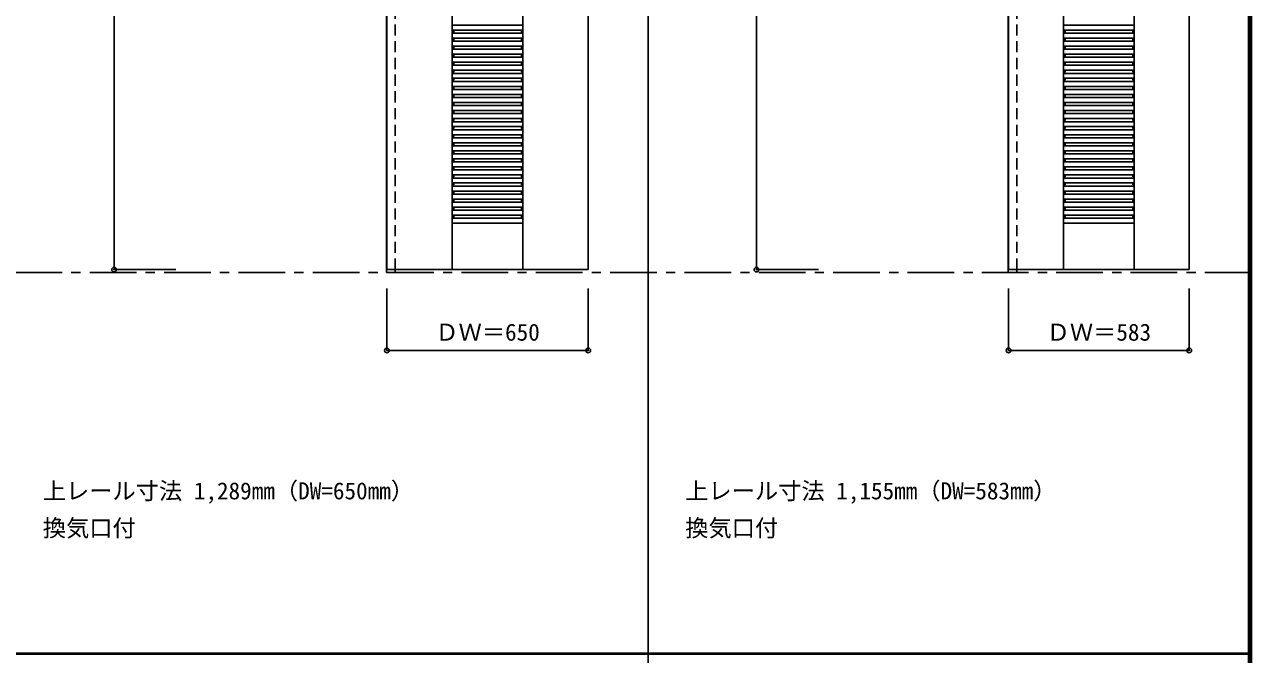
# Model space of a CAD drawing. Units: millimetres, scale not verified. Extents: x -6000 to 5700, y -4307 to 4260.
# Drawn here: x 1739 to 5700, y 186 to 2221 of the extents above; entities that cross this region are included whole.
import ezdxf
from ezdxf.enums import TextEntityAlignment as Align

# ---------------------------------------------------------------- set-up
doc = ezdxf.new("R2010")
doc.units = ezdxf.units.MM
doc.header["$LTSCALE"] = 30
doc.header["$PDMODE"] = 32
doc.header["$PDSIZE"] = 15
doc.linetypes.add('CHAIN1', pattern=[8, 5, -1, 1, -1])
doc.linetypes.add('DASHED1', pattern=[1.8, 1.2, -0.6])
for name, color, linetype in [('0-1_通り芯', 7, 'CHAIN1'), ('0-2_扉', 3, 'Continuous'), ('0-3_仕上げ', 4, 'Continuous'), ('0-4_枠', 3, 'Continuous'), ('0-A_文字', 7, 'Continuous'), ('0-B_寸法', 7, 'Continuous'), ('F-1_枠', 6, 'Continuous')]:
    doc.layers.add(name, color=color, linetype=linetype)
doc.styles.add('ＭＳ ゴシック', font='')
doc.styles.get('ＭＳ ゴシック').set_extended_font_data('MS Gothic')

msp = doc.modelspace()

# ---------------------------------------------------------------- linework, layer by layer
at = {"layer": '0-1_通り芯'}
msp.add_line((-5490, 1420), (5690, 1420), dxfattribs=at)
at = {"layer": '0-2_扉'}
for p, q in [((3559, 1429), (3559, 3412)), ((4916, 3412), (4916, 1429)), ((5499, 1429), (5499, 3412)), ((4916, 1429), (5499, 1429))]:
    msp.add_line(p, q, dxfattribs=at)
msp.add_lwpolyline([(2909, 3412), (2909, 1429), (3559, 1429)], dxfattribs=at)
at = {"layer": '0-3_仕上げ', "color": 7}
for p, q in [((3120, 1429), (3120, 3412)), ((3348, 1429), (3348, 3412)), ((5093.5, 1429), (5093.5, 3412)), ((5321.5, 1429), (5321.5, 3412)), ((3120, 1579), (3348, 1579)), ((5093.5, 1579), (5321.5, 1579))]:
    msp.add_line(p, q, dxfattribs=at)
at = {"layer": '0-3_仕上げ'}
for p, q in [((3120, 2219), (3348, 2219)), ((5093.5, 2219), (5321.5, 2219)), ((3120, 2203), (3348, 2203)), ((3120, 2196.58), (3125, 2196.58)), ((3120, 2193), (3348, 2193)), ((3125, 2203), (3125, 2196.58)), ((3343, 2203), (3343, 2196.58)), ((3343, 2196.58), (3348, 2196.58)), ((5093.5, 2203), (5321.5, 2203)), ((5093.5, 2196.58), (5098.5, 2196.58)), ((5093.5, 2193), (5321.5, 2193)), ((5098.5, 2203), (5098.5, 2196.58)), ((5316.5, 2203), (5316.5, 2196.58)), ((5316.5, 2196.58), (5321.5, 2196.58)), ((3120, 2177), (3348, 2177)), ((3120, 2170.58), (3125, 2170.58)), ((3120, 2167), (3348, 2167)), ((3120, 2151), (3348, 2151)), ((3120, 2144.58), (3125, 2144.58)), ((3120, 2141), (3348, 2141)), ((3125, 2177), (3125, 2170.58)), ((3125, 2151), (3125, 2144.58)), ((3343, 2177), (3343, 2170.58)), ((3343, 2170.58), (3348, 2170.58)), ((3343, 2151), (3343, 2144.58)), ((3343, 2144.58), (3348, 2144.58)), ((5093.5, 2177), (5321.5, 2177)), ((5093.5, 2170.58), (5098.5, 2170.58)), ((5093.5, 2167), (5321.5, 2167)), ((5093.5, 2151), (5321.5, 2151)), ((5093.5, 2144.58), (5098.5, 2144.58)), ((5093.5, 2141), (5321.5, 2141)), ((5098.5, 2177), (5098.5, 2170.58)), ((5098.5, 2151), (5098.5, 2144.58)), ((5316.5, 2177), (5316.5, 2170.58)), ((5316.5, 2170.58), (5321.5, 2170.58)), ((5316.5, 2151), (5316.5, 2144.58)), ((5316.5, 2144.58), (5321.5, 2144.58)), ((3120, 2125), (3348, 2125)), ((3120, 2118.58), (3125, 2118.58)), ((3120, 2115), (3348, 2115)), ((3125, 2125), (3125, 2118.58)), ((3343, 2125), (3343, 2118.58)), ((3343, 2118.58), (3348, 2118.58)), ((5093.5, 2125), (5321.5, 2125)), ((5093.5, 2118.58), (5098.5, 2118.58)), ((5093.5, 2115), (5321.5, 2115)), ((5098.5, 2125), (5098.5, 2118.58)), ((5316.5, 2125), (5316.5, 2118.58)), ((5316.5, 2118.58), (5321.5, 2118.58)), ((3120, 2099), (3348, 2099)), ((3120, 2092.58), (3125, 2092.58)), ((3120, 2089), (3348, 2089)), ((3120, 2073), (3348, 2073)), ((3120, 2066.58), (3125, 2066.58)), ((3120, 2063), (3348, 2063)), ((3125, 2099), (3125, 2092.58)), ((3125, 2073), (3125, 2066.58)), ((3343, 2099), (3343, 2092.58)), ((3343, 2092.58), (3348, 2092.58)), ((3343, 2073), (3343, 2066.58)), ((3343, 2066.58), (3348, 2066.58)), ((5093.5, 2099), (5321.5, 2099)), ((5093.5, 2092.58), (5098.5, 2092.58)), ((5093.5, 2089), (5321.5, 2089)), ((5093.5, 2073), (5321.5, 2073)), ((5093.5, 2066.58), (5098.5, 2066.58)), ((5093.5, 2063), (5321.5, 2063)), ((5098.5, 2099), (5098.5, 2092.58)), ((5098.5, 2073), (5098.5, 2066.58)), ((5316.5, 2099), (5316.5, 2092.58)), ((5316.5, 2092.58), (5321.5, 2092.58)), ((5316.5, 2073), (5316.5, 2066.58)), ((5316.5, 2066.58), (5321.5, 2066.58)), ((3120, 2047), (3348, 2047)), ((3120, 2040.58), (3125, 2040.58)), ((3120, 2037), (3348, 2037)), ((3120, 2021), (3348, 2021)), ((3125, 2047), (3125, 2040.58)), ((3125, 2021), (3125, 2014.58)), ((3343, 2047), (3343, 2040.58)), ((3343, 2040.58), (3348, 2040.58)), ((3343, 2021), (3343, 2014.58)), ((5093.5, 2047), (5321.5, 2047)), ((5093.5, 2040.58), (5098.5, 2040.58)), ((5093.5, 2037), (5321.5, 2037)), ((5093.5, 2021), (5321.5, 2021)), ((5098.5, 2047), (5098.5, 2040.58)), ((5098.5, 2021), (5098.5, 2014.58)), ((5316.5, 2047), (5316.5, 2040.58)), ((5316.5, 2040.58), (5321.5, 2040.58)), ((5316.5, 2021), (5316.5, 2014.58)), ((3120, 2014.58), (3125, 2014.58)), ((3120, 2011), (3348, 2011)), ((3120, 1995), (3348, 1995)), ((3120, 1988.58), (3125, 1988.58)), ((3120, 1985), (3348, 1985)), ((3125, 1995), (3125, 1988.58)), ((3343, 2014.58), (3348, 2014.58)), ((3343, 1995), (3343, 1988.58)), ((3343, 1988.58), (3348, 1988.58)), ((5093.5, 2014.58), (5098.5, 2014.58)), ((5093.5, 2011), (5321.5, 2011)), ((5093.5, 1995), (5321.5, 1995)), ((5093.5, 1988.58), (5098.5, 1988.58)), ((5093.5, 1985), (5321.5, 1985)), ((5098.5, 1995), (5098.5, 1988.58)), ((5316.5, 2014.58), (5321.5, 2014.58)), ((5316.5, 1995), (5316.5, 1988.58)), ((5316.5, 1988.58), (5321.5, 1988.58)), ((3120, 1969), (3348, 1969)), ((3120, 1962.58), (3125, 1962.58)), ((3120, 1959), (3348, 1959)), ((3120, 1943), (3348, 1943)), ((3125, 1969), (3125, 1962.58)), ((3125, 1943), (3125, 1936.58)), ((3343, 1969), (3343, 1962.58)), ((3343, 1962.58), (3348, 1962.58)), ((3343, 1943), (3343, 1936.58)), ((5093.5, 1969), (5321.5, 1969)), ((5093.5, 1962.58), (5098.5, 1962.58)), ((5093.5, 1959), (5321.5, 1959)), ((5093.5, 1943), (5321.5, 1943)), ((5098.5, 1969), (5098.5, 1962.58)), ((5098.5, 1943), (5098.5, 1936.58)), ((5316.5, 1969), (5316.5, 1962.58)), ((5316.5, 1962.58), (5321.5, 1962.58)), ((5316.5, 1943), (5316.5, 1936.58)), ((3120, 1936.58), (3125, 1936.58)), ((3120, 1933), (3348, 1933)), ((3120, 1917), (3348, 1917)), ((3120, 1910.58), (3125, 1910.58)), ((3120, 1907), (3348, 1907)), ((3125, 1917), (3125, 1910.58)), ((3343, 1936.58), (3348, 1936.58)), ((3343, 1917), (3343, 1910.58)), ((3343, 1910.58), (3348, 1910.58)), ((5093.5, 1936.58), (5098.5, 1936.58)), ((5093.5, 1933), (5321.5, 1933)), ((5093.5, 1917), (5321.5, 1917)), ((5093.5, 1910.58), (5098.5, 1910.58)), ((5093.5, 1907), (5321.5, 1907)), ((5098.5, 1917), (5098.5, 1910.58)), ((5316.5, 1936.58), (5321.5, 1936.58)), ((5316.5, 1917), (5316.5, 1910.58)), ((5316.5, 1910.58), (5321.5, 1910.58)), ((3120, 1891), (3348, 1891)), ((3120, 1884.58), (3125, 1884.58)), ((3120, 1881), (3348, 1881)), ((3120, 1865), (3348, 1865)), ((3125, 1891), (3125, 1884.58)), ((3125, 1865), (3125, 1858.58)), ((3343, 1891), (3343, 1884.58)), ((3343, 1884.58), (3348, 1884.58)), ((3343, 1865), (3343, 1858.58)), ((5093.5, 1891), (5321.5, 1891)), ((5093.5, 1884.58), (5098.5, 1884.58)), ((5093.5, 1881), (5321.5, 1881)), ((5093.5, 1865), (5321.5, 1865)), ((5098.5, 1891), (5098.5, 1884.58)), ((5098.5, 1865), (5098.5, 1858.58)), ((5316.5, 1891), (5316.5, 1884.58)), ((5316.5, 1884.58), (5321.5, 1884.58)), ((5316.5, 1865), (5316.5, 1858.58)), ((3120, 1858.58), (3125, 1858.58)), ((3120, 1855), (3348, 1855)), ((3120, 1839), (3348, 1839)), ((3120, 1832.58), (3125, 1832.58)), ((3120, 1829), (3348, 1829)), ((3125, 1839), (3125, 1832.58)), ((3343, 1858.58), (3348, 1858.58)), ((3343, 1839), (3343, 1832.58)), ((3343, 1832.58), (3348, 1832.58)), ((5093.5, 1858.58), (5098.5, 1858.58)), ((5093.5, 1855), (5321.5, 1855)), ((5093.5, 1839), (5321.5, 1839)), ((5093.5, 1832.58), (5098.5, 1832.58)), ((5093.5, 1829), (5321.5, 1829)), ((5098.5, 1839), (5098.5, 1832.58)), ((5316.5, 1858.58), (5321.5, 1858.58)), ((5316.5, 1839), (5316.5, 1832.58)), ((5316.5, 1832.58), (5321.5, 1832.58)), ((3120, 1813), (3348, 1813)), ((3120, 1806.58), (3125, 1806.58)), ((3120, 1803), (3348, 1803)), ((3120, 1787), (3348, 1787)), ((3125, 1813), (3125, 1806.58)), ((3125, 1787), (3125, 1780.58)), ((3343, 1813), (3343, 1806.58)), ((3343, 1806.58), (3348, 1806.58)), ((3343, 1787), (3343, 1780.58)), ((5093.5, 1813), (5321.5, 1813)), ((5093.5, 1806.58), (5098.5, 1806.58)), ((5093.5, 1803), (5321.5, 1803)), ((5093.5, 1787), (5321.5, 1787)), ((5098.5, 1813), (5098.5, 1806.58)), ((5098.5, 1787), (5098.5, 1780.58)), ((5316.5, 1813), (5316.5, 1806.58)), ((5316.5, 1806.58), (5321.5, 1806.58)), ((5316.5, 1787), (5316.5, 1780.58)), ((3120, 1780.58), (3125, 1780.58)), ((3120, 1777), (3348, 1777)), ((3120, 1761), (3348, 1761)), ((3120, 1754.58), (3125, 1754.58)), ((3120, 1751), (3348, 1751)), ((3125, 1761), (3125, 1754.58)), ((3343, 1780.58), (3348, 1780.58)), ((3343, 1761), (3343, 1754.58)), ((3343, 1754.58), (3348, 1754.58)), ((5093.5, 1780.58), (5098.5, 1780.58)), ((5093.5, 1777), (5321.5, 1777)), ((5093.5, 1761), (5321.5, 1761)), ((5093.5, 1754.58), (5098.5, 1754.58)), ((5093.5, 1751), (5321.5, 1751)), ((5098.5, 1761), (5098.5, 1754.58)), ((5316.5, 1780.58), (5321.5, 1780.58)), ((5316.5, 1761), (5316.5, 1754.58)), ((5316.5, 1754.58), (5321.5, 1754.58)), ((3120, 1735), (3348, 1735)), ((3120, 1728.58), (3125, 1728.58)), ((3120, 1725), (3348, 1725)), ((3120, 1709), (3348, 1709)), ((3125, 1735), (3125, 1728.58)), ((3125, 1709), (3125, 1702.58)), ((3343, 1735), (3343, 1728.58)), ((3343, 1728.58), (3348, 1728.58)), ((3343, 1709), (3343, 1702.58)), ((5093.5, 1735), (5321.5, 1735)), ((5093.5, 1728.58), (5098.5, 1728.58)), ((5093.5, 1725), (5321.5, 1725)), ((5093.5, 1709), (5321.5, 1709)), ((5098.5, 1735), (5098.5, 1728.58)), ((5098.5, 1709), (5098.5, 1702.58)), ((5316.5, 1735), (5316.5, 1728.58)), ((5316.5, 1728.58), (5321.5, 1728.58)), ((5316.5, 1709), (5316.5, 1702.58)), ((3120, 1702.58), (3125, 1702.58)), ((3120, 1699), (3348, 1699)), ((3120, 1683), (3348, 1683)), ((3120, 1676.58), (3125, 1676.58)), ((3120, 1673), (3348, 1673)), ((3125, 1683), (3125, 1676.58)), ((3343, 1702.58), (3348, 1702.58)), ((3343, 1683), (3343, 1676.58)), ((3343, 1676.58), (3348, 1676.58)), ((5093.5, 1702.58), (5098.5, 1702.58)), ((5093.5, 1699), (5321.5, 1699)), ((5093.5, 1683), (5321.5, 1683)), ((5093.5, 1676.58), (5098.5, 1676.58)), ((5093.5, 1673), (5321.5, 1673)), ((5098.5, 1683), (5098.5, 1676.58)), ((5316.5, 1702.58), (5321.5, 1702.58)), ((5316.5, 1683), (5316.5, 1676.58)), ((5316.5, 1676.58), (5321.5, 1676.58)), ((3120, 1657), (3348, 1657)), ((3120, 1650.58), (3125, 1650.58)), ((3120, 1647), (3348, 1647)), ((3120, 1631), (3348, 1631)), ((3120, 1624.58), (3125, 1624.58)), ((3125, 1657), (3125, 1650.58)), ((3125, 1631), (3125, 1624.58)), ((3343, 1657), (3343, 1650.58)), ((3343, 1650.58), (3348, 1650.58)), ((3343, 1631), (3343, 1624.58)), ((3343, 1624.58), (3348, 1624.58)), ((5093.5, 1657), (5321.5, 1657)), ((5093.5, 1650.58), (5098.5, 1650.58)), ((5093.5, 1647), (5321.5, 1647)), ((5093.5, 1631), (5321.5, 1631)), ((5093.5, 1624.58), (5098.5, 1624.58)), ((5098.5, 1657), (5098.5, 1650.58)), ((5098.5, 1631), (5098.5, 1624.58)), ((5316.5, 1657), (5316.5, 1650.58)), ((5316.5, 1650.58), (5321.5, 1650.58)), ((5316.5, 1631), (5316.5, 1624.58)), ((5316.5, 1624.58), (5321.5, 1624.58)), ((3120, 1621), (3348, 1621)), ((3120, 1605), (3348, 1605)), ((3120, 1598.58), (3125, 1598.58)), ((3120, 1595), (3348, 1595)), ((3125, 1605), (3125, 1598.58)), ((3343, 1605), (3343, 1598.58)), ((3343, 1598.58), (3348, 1598.58)), ((5093.5, 1621), (5321.5, 1621)), ((5093.5, 1605), (5321.5, 1605)), ((5093.5, 1598.58), (5098.5, 1598.58)), ((5093.5, 1595), (5321.5, 1595)), ((5098.5, 1605), (5098.5, 1598.58)), ((5316.5, 1605), (5316.5, 1598.58)), ((5316.5, 1598.58), (5321.5, 1598.58))]:
    msp.add_line(p, q, dxfattribs=at)
at = {"layer": '0-4_枠'}
for p, q in [((2908, 3417), (2908, 1420)), ((4915, 3417), (4915, 1420)), ((2936, 1429), (2936, 1420)), ((4943, 1429), (4943, 1420)), ((2908, 1420), (2936, 1420)), ((4915, 1420), (4943, 1420))]:
    msp.add_line(p, q, dxfattribs=at)
at = {"layer": '0-4_枠', "color": 4, "linetype": 'DASHED1'}
for p, q in [((2936, 1429), (2936, 3412)), ((4943, 1429), (4943, 3412))]:
    msp.add_line(p, q, dxfattribs=at)
at = {"layer": '0-B_寸法', "color": 4}
for p, q in [((2028, 3412), (2028, 1429)), ((4102, 3412), (4102, 1429)), ((2028, 1429), (2228, 1429)), ((4102, 1429), (4302, 1429)), ((2909, 1168), (2909, 1368)), ((3559, 1168), (3559, 1368)), ((4916, 1168), (4916, 1368)), ((5499, 1168), (5499, 1368)), ((3559, 1168), (2909, 1168)), ((5499, 1168), (4916, 1168))]:
    msp.add_line(p, q, dxfattribs=at)
at = {"layer": '0-B_寸法'}
for p in [(2028, 1429), (4102, 1429), (2909, 1168), (3559, 1168), (4916, 1168), (5499, 1168)]:
    msp.add_point(p, dxfattribs=at)
at = {"layer": 'F-1_枠'}
for p, q in [((3752, -3790), (3752, 4175)), ((5690, 4175), (5690, -4205)), ((5695, 4175), (5695, -4205)), ((5700, 4175), (5700, -4205)), ((-6000, 190.5), (5700, 190.5)), ((-6000, 187.5), (5700, 187.5))]:
    msp.add_line(p, q, dxfattribs=at)

# ---------------------------------------------------------------- texts
at = {"layer": '0-A_文字', "style": 'ＭＳ ゴシック'}
for s, p in [('上レール寸法 1,289mm（DW=650mm）', (1798, 670.5)), ('上レール寸法 1,155mm（DW=583mm）', (3872, 670.5)), ('換気口付', (1798, 550.5)), ('換気口付', (3872, 550.5))]:
    msp.add_text(s, height=54.99, dxfattribs=at).set_placement(p, align=Align.BOTTOM_LEFT)
at = {"layer": '0-B_寸法', "style": 'ＭＳ ゴシック'}
for s, p in [('ＤＷ＝650', (3065.25, 1183)), ('ＤＷ＝583', (5038.75, 1183))]:
    msp.add_text(s, height=54.99, dxfattribs=at).set_placement(p, align=Align.BOTTOM_LEFT)

doc.saveas('drawing.dxf')
